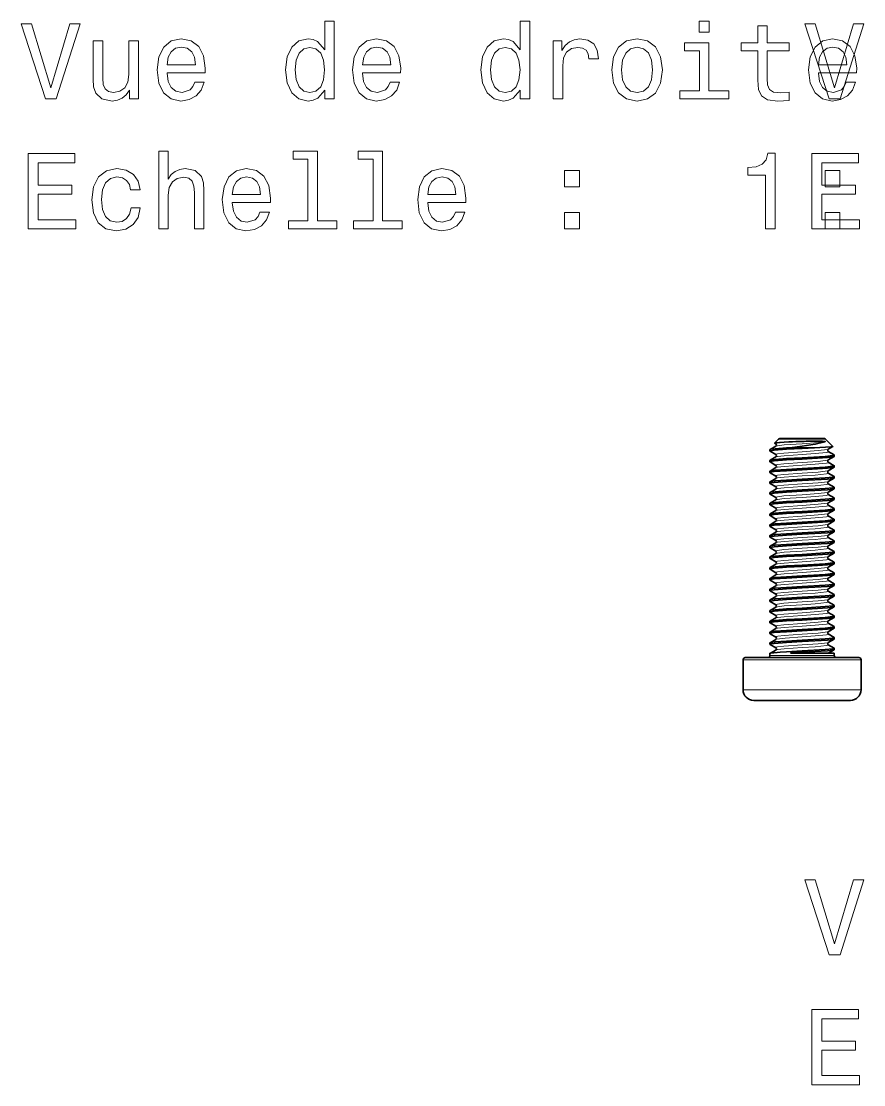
# Model space of a CAD drawing. Extents: x 552 to 708, y 360 to 465.
# Drawn here: x 558.11 to 597.37, y 359.97 to 409.51 of the extents above; entities that cross this region are included whole.
import ezdxf

# ---------------------------------------------------------------- set-up
doc = ezdxf.new("R2010")
doc.units = 0

msp = doc.modelspace()

# ---------------------------------------------------------------- linework, layer by layer
at = {"color": 7, "lineweight": 35, "ltscale": 0.006466}
msp.add_line((593.401, 390.047), (593.218, 389.864), dxfattribs=at)
at = {"color": 7, "lineweight": 13, "ltscale": 0.014305}
msp.add_line((593.401, 390.047), (593.973, 390.047), dxfattribs=at)
at = {"color": 7, "lineweight": 35, "ltscale": 0.013568}
msp.add_line((593.457, 390.07), (594, 390.07), dxfattribs=at)
at = {"color": 7, "lineweight": 13, "ltscale": 0.040654}
msp.add_line((593.973, 390.047), (595.599, 390.047), dxfattribs=at)
at = {"color": 7, "lineweight": 35, "ltscale": 0.038562}
msp.add_line((594, 390.07), (595.543, 390.07), dxfattribs=at)
at = {"color": 7, "lineweight": 35, "ltscale": 0.012069}
msp.add_line((595.599, 390.047), (595.941, 389.705), dxfattribs=at)
at = {"color": 7, "lineweight": 35, "ltscale": 0.001563}
for p, q in [((593, 389.552), (593, 389.49)), ((593, 389.052), (593, 388.99)), ((596, 389.302), (596, 389.24)), ((593, 388.552), (593, 388.49)), ((596, 388.802), (596, 388.74)), ((593, 388.052), (593, 387.99)), ((596, 388.302), (596, 388.24)), ((593, 387.552), (593, 387.49)), ((596, 387.802), (596, 387.74)), ((593, 387.052), (593, 386.99)), ((596, 387.302), (596, 387.24)), ((593, 386.552), (593, 386.49)), ((596, 386.802), (596, 386.74)), ((593, 386.052), (593, 385.99)), ((596, 386.302), (596, 386.24)), ((593, 385.552), (593, 385.49)), ((596, 385.802), (596, 385.74)), ((593, 385.052), (593, 384.99)), ((596, 385.302), (596, 385.24)), ((593, 384.552), (593, 384.49)), ((596, 384.802), (596, 384.74)), ((593, 384.052), (593, 383.99)), ((596, 384.302), (596, 384.24)), ((593, 383.552), (593, 383.49)), ((596, 383.802), (596, 383.74)), ((593, 383.052), (593, 382.99)), ((596, 383.302), (596, 383.24)), ((593, 382.552), (593, 382.49)), ((596, 382.802), (596, 382.74)), ((593, 382.052), (593, 381.99)), ((596, 382.302), (596, 382.24)), ((593, 381.552), (593, 381.49)), ((596, 381.802), (596, 381.74)), ((593, 381.052), (593, 380.99)), ((596, 381.302), (596, 381.24)), ((593, 380.552), (593, 380.49)), ((596, 380.802), (596, 380.74)), ((596, 380.302), (596, 380.24))]:
    msp.add_line(p, q, dxfattribs=at)
at = {"color": 7, "lineweight": 35, "ltscale": 0.007861}
for p, q in [((593.006, 389.559), (593.278, 389.717)), ((593.006, 389.482), (593.278, 389.324)), ((595.994, 389.309), (595.722, 389.467)), ((593.006, 389.059), (593.278, 389.217)), ((593.006, 388.982), (593.278, 388.824)), ((595.994, 389.232), (595.722, 389.074)), ((595.994, 388.809), (595.722, 388.967)), ((593.006, 388.559), (593.278, 388.717)), ((593.006, 388.482), (593.278, 388.324)), ((595.994, 388.732), (595.722, 388.574)), ((595.994, 388.309), (595.722, 388.467)), ((593.006, 388.059), (593.278, 388.217)), ((593.006, 387.982), (593.278, 387.824)), ((595.994, 388.232), (595.722, 388.074)), ((595.994, 387.809), (595.722, 387.967)), ((593.006, 387.559), (593.278, 387.717)), ((593.006, 387.482), (593.278, 387.324)), ((595.994, 387.732), (595.722, 387.574)), ((595.994, 387.309), (595.722, 387.467)), ((593.006, 387.059), (593.278, 387.217)), ((593.006, 386.982), (593.278, 386.824)), ((595.994, 387.232), (595.722, 387.074)), ((593.006, 386.559), (593.278, 386.717)), ((593.006, 386.482), (593.278, 386.324)), ((595.994, 386.809), (595.722, 386.967)), ((595.994, 386.732), (595.722, 386.574)), ((593.006, 386.059), (593.278, 386.217)), ((593.006, 385.982), (593.278, 385.824)), ((595.994, 386.309), (595.722, 386.467)), ((595.994, 386.232), (595.722, 386.074)), ((593.006, 385.559), (593.278, 385.717)), ((595.994, 385.809), (595.722, 385.967)), ((595.994, 385.732), (595.722, 385.574)), ((593.006, 385.482), (593.278, 385.324)), ((593.006, 385.059), (593.278, 385.217)), ((595.994, 385.309), (595.722, 385.467)), ((595.994, 385.232), (595.722, 385.074)), ((593.006, 384.982), (593.278, 384.824)), ((593.006, 384.559), (593.278, 384.717)), ((595.994, 384.809), (595.722, 384.967)), ((595.994, 384.732), (595.722, 384.574)), ((593.006, 384.482), (593.278, 384.324)), ((593.006, 384.059), (593.278, 384.217)), ((595.994, 384.309), (595.722, 384.467)), ((595.994, 384.232), (595.722, 384.074)), ((593.006, 383.982), (593.278, 383.824)), ((593.006, 383.559), (593.278, 383.717)), ((595.994, 383.809), (595.722, 383.967)), ((595.994, 383.732), (595.722, 383.574)), ((593.006, 383.482), (593.278, 383.324)), ((593.006, 383.059), (593.278, 383.217)), ((595.994, 383.309), (595.722, 383.467)), ((595.994, 383.232), (595.722, 383.074)), ((593.006, 382.982), (593.278, 382.824)), ((593.006, 382.559), (593.278, 382.717)), ((595.994, 382.809), (595.722, 382.967)), ((595.994, 382.732), (595.722, 382.574)), ((593.006, 382.482), (593.278, 382.324)), ((593.006, 382.059), (593.278, 382.217)), ((595.994, 382.309), (595.722, 382.467)), ((595.994, 382.232), (595.722, 382.074)), ((593.006, 381.982), (593.278, 381.824)), ((593.006, 381.559), (593.278, 381.717)), ((595.994, 381.809), (595.722, 381.967)), ((595.994, 381.732), (595.722, 381.574)), ((593.006, 381.482), (593.278, 381.324)), ((593.006, 381.059), (593.278, 381.217)), ((595.994, 381.309), (595.722, 381.467)), ((595.994, 381.232), (595.722, 381.074)), ((593.006, 380.982), (593.278, 380.824)), ((593.006, 380.559), (593.278, 380.717)), ((595.994, 380.809), (595.722, 380.967)), ((595.994, 380.732), (595.722, 380.574)), ((593.006, 380.482), (593.278, 380.324)), ((595.994, 380.309), (595.722, 380.467))]:
    msp.add_line(p, q, dxfattribs=at)
at = {"color": 7, "lineweight": 35, "ltscale": 0.001687}
msp.add_line((593.22, 389.858), (593.278, 389.824), dxfattribs=at)
at = {"color": 7, "lineweight": 35, "ltscale": 0.003633}
msp.add_line((593.781, 389.637), (593.926, 389.646), dxfattribs=at)
at = {"color": 7, "lineweight": 35, "ltscale": 0.018005}
for p, q in [((594.5, 389.615), (593.781, 389.575)), ((594.5, 389.177), (593.781, 389.137)), ((594.5, 389.115), (593.781, 389.075)), ((594.5, 388.677), (593.781, 388.637)), ((594.5, 388.615), (593.781, 388.575)), ((594.5, 388.177), (593.781, 388.137)), ((594.5, 388.115), (593.781, 388.075)), ((594.5, 387.677), (593.781, 387.637)), ((594.5, 387.615), (593.781, 387.575)), ((594.5, 387.177), (593.781, 387.137)), ((594.5, 387.115), (593.781, 387.075)), ((594.5, 386.677), (593.781, 386.637)), ((594.5, 386.615), (593.781, 386.575)), ((594.5, 386.177), (593.781, 386.137)), ((594.5, 386.115), (593.781, 386.075)), ((594.5, 385.677), (593.781, 385.637)), ((594.5, 385.615), (593.781, 385.575)), ((594.5, 385.177), (593.781, 385.137)), ((594.5, 385.115), (593.781, 385.075)), ((594.5, 384.677), (593.781, 384.637)), ((594.5, 384.615), (593.781, 384.575)), ((594.5, 384.177), (593.781, 384.137)), ((594.5, 384.115), (593.781, 384.075)), ((594.5, 383.677), (593.781, 383.637)), ((594.5, 383.615), (593.781, 383.575)), ((594.5, 383.177), (593.781, 383.137)), ((594.5, 383.115), (593.781, 383.075)), ((594.5, 382.677), (593.781, 382.637)), ((594.5, 382.615), (593.781, 382.575)), ((594.5, 382.177), (593.781, 382.137)), ((594.5, 382.115), (593.781, 382.075)), ((594.5, 381.677), (593.781, 381.637)), ((594.5, 381.615), (593.781, 381.575)), ((594.5, 381.177), (593.781, 381.137)), ((594.5, 381.115), (593.781, 381.075)), ((594.5, 380.677), (593.781, 380.637)), ((594.5, 380.615), (593.781, 380.575)), ((594.5, 380.177), (593.781, 380.137))]:
    msp.add_line(p, q, dxfattribs=at)
at = {"color": 7, "lineweight": 35, "ltscale": 0.000714864}
msp.add_line((593.883, 389.916), (593.911, 389.918), dxfattribs=at)
at = {"color": 7, "lineweight": 35, "ltscale": 0.014469}
msp.add_line((593.926, 389.646), (594.5, 389.72), dxfattribs=at)
at = {"color": 7, "lineweight": 35, "ltscale": 0.028702}
msp.add_line((593.926, 389.646), (595.074, 389.646), dxfattribs=at)
at = {"color": 7, "lineweight": 35, "ltscale": 0.014372}
msp.add_line((594.5, 389.615), (595.074, 389.646), dxfattribs=at)
at = {"color": 7, "lineweight": 35, "ltscale": 0.006276}
msp.add_line((595.939, 389.7), (595.722, 389.574), dxfattribs=at)
at = {"color": 7, "lineweight": 35, "ltscale": 0.000798035}
msp.add_line((593, 380.07), (593.032, 380.07), dxfattribs=at)
at = {"color": 7, "lineweight": 35, "ltscale": 0.002499}
for p, q in [((593, 380.07), (593, 379.97)), ((596, 380.07), (596, 379.97))]:
    msp.add_line(p, q, dxfattribs=at)
at = {"color": 7, "lineweight": 35, "ltscale": 0.000129547}
msp.add_line((593.022, 380.07), (593.027, 380.071), dxfattribs=at)
at = {"color": 7, "lineweight": 35, "ltscale": 0.00726}
msp.add_line((593.027, 380.071), (593.278, 380.217), dxfattribs=at)
at = {"color": 7, "lineweight": 13, "ltscale": 0.000427246}
msp.add_line((593.027, 380.071), (593.044, 380.071), dxfattribs=at)
at = {"color": 7, "lineweight": 35, "ltscale": 0.000308533}
msp.add_line((593.032, 380.07), (593.044, 380.071), dxfattribs=at)
at = {"color": 7, "lineweight": 35, "ltscale": 0.011977}
msp.add_line((594.5, 380.115), (594.022, 380.089), dxfattribs=at)
at = {"color": 7, "lineweight": 13, "ltscale": 0.01196}
msp.add_line((594.5, 380.089), (594.022, 380.089), dxfattribs=at)
at = {"color": 7, "lineweight": 35, "ltscale": 0.048154}
msp.add_line((594.074, 380.07), (596, 380.07), dxfattribs=at)
at = {"color": 7, "lineweight": 13, "ltscale": 0.000466316}
msp.add_line((594.5, 380.07), (594.5, 380.089), dxfattribs=at)
at = {"color": 7, "lineweight": 13, "ltscale": 0.031158}
msp.add_line((595.746, 380.089), (594.5, 380.089), dxfattribs=at)
at = {"color": 7, "lineweight": 35, "ltscale": 0.00715}
msp.add_line((595.994, 380.232), (595.746, 380.089), dxfattribs=at)
at = {"color": 7, "lineweight": 13, "ltscale": 0.035789}
for p, q in [((591.75, 379.77), (593.182, 379.77)), ((591.75, 378.37), (593.182, 378.37))]:
    msp.add_line(p, q, dxfattribs=at)
at = {"color": 7, "lineweight": 35, "ltscale": 0.035}
for p, q in [((591.75, 379.77), (591.75, 378.37)), ((597.25, 379.77), (597.25, 378.37))]:
    msp.add_line(p, q, dxfattribs=at)
at = {"color": 7, "lineweight": 35, "ltscale": 0.034488}
msp.add_line((591.85, 379.87), (593.229, 379.87), dxfattribs=at)
at = {"color": 7, "lineweight": 13, "ltscale": 0.019522}
msp.add_line((593, 379.97), (593.781, 379.97), dxfattribs=at)
at = {"color": 7, "lineweight": 13, "ltscale": 0.101711}
for p, q in [((593.182, 379.77), (597.25, 379.77)), ((593.182, 378.37), (597.25, 378.37))]:
    msp.add_line(p, q, dxfattribs=at)
at = {"color": 7, "lineweight": 35, "ltscale": 0.098013}
msp.add_line((593.229, 379.87), (597.15, 379.87), dxfattribs=at)
at = {"color": 7, "lineweight": 13, "ltscale": 0.055478}
msp.add_line((593.781, 379.97), (596, 379.97), dxfattribs=at)
at = {"color": 7, "lineweight": 35, "ltscale": 0.029282}
msp.add_line((592.25, 377.87), (593.421, 377.87), dxfattribs=at)
at = {"color": 7, "lineweight": 35, "ltscale": 0.083218}
msp.add_line((593.421, 377.87), (596.75, 377.87), dxfattribs=at)
at = {"color": 7, "lineweight": 13}
for points in [[(560.365, 409.398), (559.488, 406.418), (558.585, 409.398), (558.106, 409.398), (559.236, 405.893), (559.74, 405.893), (560.845, 409.398)], [(572.252, 406.312), (572.252, 405.893), (572.696, 405.893), (572.696, 409.514), (572.257, 409.514), (572.257, 408.188), (571.92, 408.571), (571.713, 408.662), (571.476, 408.697), (571.047, 408.597), (570.714, 408.314), (570.497, 407.86), (570.422, 407.25), (570.497, 406.64), (570.714, 406.181), (571.047, 405.893), (571.476, 405.798), (571.713, 405.833), (571.925, 405.924)], [(581.36, 406.312), (581.36, 405.893), (581.804, 405.893), (581.804, 409.514), (581.365, 409.514), (581.365, 408.188), (581.028, 408.571), (580.821, 408.662), (580.584, 408.697), (580.155, 408.597), (579.822, 408.314), (579.605, 407.86), (579.53, 407.25), (579.605, 406.64), (579.822, 406.181), (580.155, 405.893), (580.584, 405.798), (580.821, 405.833), (581.033, 405.924)], [(590.176, 409.514), (589.707, 409.514), (589.707, 409.01), (590.176, 409.01)], [(592.435, 408.133), (592.435, 406.776), (592.466, 406.337), (592.607, 406.035), (592.889, 405.858), (593.368, 405.798), (593.893, 405.823), (593.893, 406.206), (593.51, 406.176), (593.162, 406.216), (592.975, 406.342), (592.894, 406.554), (592.879, 406.852), (592.879, 408.133), (593.893, 408.133), (593.893, 408.511), (592.879, 408.511), (592.879, 409.303), (592.435, 409.303), (592.435, 408.511), (591.669, 408.511), (591.669, 408.133)], [(596.896, 409.398), (596.018, 406.418), (595.115, 409.398), (594.636, 409.398), (595.766, 405.893), (596.27, 405.893), (597.375, 409.398)], [(563.568, 408.602), (563.124, 408.602), (563.124, 407.038), (563.074, 406.675), (562.927, 406.413), (562.701, 406.251), (562.403, 406.201), (562.166, 406.241), (562.015, 406.362), (561.929, 406.569), (561.909, 406.862), (561.909, 408.602), (561.465, 408.602), (561.465, 406.821), (561.48, 406.463), (561.576, 406.166), (561.868, 405.893), (562.337, 405.798), (562.59, 405.833), (562.806, 405.924), (562.993, 406.08), (563.144, 406.307), (563.144, 405.893), (563.568, 405.893)], [(564.904, 407.119), (566.68, 407.119), (566.685, 407.326), (566.604, 407.906), (566.382, 408.339), (566.029, 408.602), (565.56, 408.697), (565.101, 408.597), (564.748, 408.314), (564.521, 407.855), (564.44, 407.25), (564.516, 406.63), (564.743, 406.176), (565.091, 405.893), (565.545, 405.798), (565.938, 405.863), (566.261, 406.035), (566.498, 406.307), (566.634, 406.67), (566.195, 406.67), (566.105, 406.468), (565.974, 406.317), (565.6, 406.196), (565.313, 406.251), (565.096, 406.428), (564.955, 406.715), (564.904, 407.104)], [(564.904, 407.492), (564.96, 407.84), (565.096, 408.097), (565.303, 408.254), (565.575, 408.309), (565.842, 408.254), (566.049, 408.097), (566.175, 407.84), (566.221, 407.492)], [(571.551, 408.299), (571.844, 408.228), (572.066, 408.032), (572.197, 407.704), (572.247, 407.25), (572.197, 406.791), (572.066, 406.463), (571.844, 406.262), (571.551, 406.196), (571.274, 406.262), (571.062, 406.463), (570.921, 406.796), (570.876, 407.25), (570.921, 407.699), (571.062, 408.027), (571.274, 408.228)], [(574.012, 407.119), (575.788, 407.119), (575.793, 407.326), (575.712, 407.906), (575.49, 408.339), (575.137, 408.602), (574.668, 408.697), (574.209, 408.597), (573.856, 408.314), (573.629, 407.855), (573.549, 407.25), (573.624, 406.63), (573.851, 406.176), (574.199, 405.893), (574.653, 405.798), (575.046, 405.863), (575.369, 406.035), (575.606, 406.307), (575.742, 406.67), (575.304, 406.67), (575.213, 406.468), (575.082, 406.317), (574.708, 406.196), (574.421, 406.251), (574.204, 406.428), (574.063, 406.715), (574.012, 407.104)], [(574.012, 407.492), (574.068, 407.84), (574.204, 408.097), (574.411, 408.254), (574.683, 408.309), (574.951, 408.254), (575.157, 408.097), (575.283, 407.84), (575.329, 407.492)], [(580.659, 408.299), (580.952, 408.228), (581.174, 408.032), (581.305, 407.704), (581.355, 407.25), (581.305, 406.791), (581.174, 406.463), (580.952, 406.262), (580.659, 406.196), (580.382, 406.262), (580.17, 406.463), (580.029, 406.796), (579.984, 407.25), (580.029, 407.699), (580.17, 408.027), (580.382, 408.228)], [(582.899, 405.893), (583.342, 405.893), (583.342, 407.442), (583.388, 407.815), (583.524, 408.082), (583.746, 408.244), (584.043, 408.299), (584.265, 408.264), (584.432, 408.163), (584.533, 407.991), (584.568, 407.759), (585.017, 407.759), (584.956, 408.168), (584.79, 408.46), (584.512, 408.637), (584.134, 408.697), (583.877, 408.657), (583.655, 408.556), (583.458, 408.385), (583.302, 408.153), (583.302, 408.602), (582.899, 408.602)], [(585.637, 407.245), (585.718, 406.63), (585.95, 406.176), (586.318, 405.893), (586.812, 405.798), (587.301, 405.893), (587.67, 406.171), (587.902, 406.625), (587.987, 407.245), (587.902, 407.86), (587.67, 408.319), (587.301, 408.597), (586.812, 408.697), (586.318, 408.597), (585.95, 408.314), (585.718, 407.86)], [(586.091, 407.25), (586.136, 407.704), (586.278, 408.032), (586.505, 408.233), (586.812, 408.304), (587.115, 408.233), (587.342, 408.037), (587.483, 407.704), (587.533, 407.25), (587.483, 406.791), (587.342, 406.458), (587.115, 406.256), (586.812, 406.191), (586.505, 406.256), (586.278, 406.458), (586.136, 406.791)], [(590.161, 406.267), (590.161, 408.511), (589.021, 408.511), (589.021, 408.133), (589.717, 408.133), (589.717, 406.267), (588.809, 406.267), (588.809, 405.893), (591.079, 405.893), (591.079, 406.267)], [(595.265, 407.119), (597.04, 407.119), (597.045, 407.326), (596.964, 407.906), (596.742, 408.339), (596.389, 408.602), (595.92, 408.697), (595.461, 408.597), (595.108, 408.314), (594.881, 407.855), (594.801, 407.25), (594.876, 406.63), (595.103, 406.176), (595.451, 405.893), (595.905, 405.798), (596.299, 405.863), (596.621, 406.035), (596.858, 406.307), (596.994, 406.67), (596.556, 406.67), (596.465, 406.468), (596.334, 406.317), (595.961, 406.196), (595.673, 406.251), (595.456, 406.428), (595.315, 406.715), (595.265, 407.104)], [(595.265, 407.492), (595.32, 407.84), (595.456, 408.097), (595.663, 408.254), (595.935, 408.309), (596.203, 408.254), (596.409, 408.097), (596.536, 407.84), (596.581, 407.492)], [(558.429, 399.847), (560.648, 399.847), (560.648, 400.27), (558.893, 400.27), (558.893, 401.455), (560.456, 401.455), (560.456, 401.874), (558.893, 401.874), (558.893, 402.923), (560.608, 402.923), (560.608, 403.347), (558.429, 403.347)], [(564.516, 399.847), (564.96, 399.847), (564.96, 401.41), (565.005, 401.768), (565.152, 402.03), (565.378, 402.192), (565.681, 402.252), (565.923, 402.202), (566.074, 402.066), (566.15, 401.839), (566.175, 401.536), (566.175, 399.847), (566.619, 399.847), (566.619, 401.627), (566.599, 401.985), (566.508, 402.282), (566.211, 402.555), (565.747, 402.651), (565.494, 402.615), (565.278, 402.519), (565.096, 402.368), (564.96, 402.161), (564.96, 403.468), (564.516, 403.468)], [(571.471, 403.094), (571.471, 400.22), (570.558, 400.22), (570.558, 399.847), (572.822, 399.847), (572.822, 400.22), (571.914, 400.22), (571.914, 403.468), (570.775, 403.468), (570.775, 403.094)], [(574.507, 403.094), (574.507, 400.22), (573.594, 400.22), (573.594, 399.847), (575.858, 399.847), (575.858, 400.22), (574.951, 400.22), (574.951, 403.468), (573.811, 403.468), (573.811, 403.094)], [(592.793, 399.847), (593.252, 399.847), (593.252, 403.372), (592.909, 403.372), (592.819, 403.064), (592.637, 402.857), (592.36, 402.736), (591.976, 402.696), (591.976, 402.338), (592.793, 402.338)], [(594.959, 399.847), (597.178, 399.847), (597.178, 400.27), (595.423, 400.27), (595.423, 401.455), (596.986, 401.455), (596.986, 401.874), (595.423, 401.874), (595.423, 402.923), (597.138, 402.923), (597.138, 403.347), (594.959, 403.347)], [(563.205, 401.657), (563.644, 401.657), (563.553, 402.061), (563.336, 402.378), (562.998, 402.575), (562.559, 402.651), (562.075, 402.55), (561.707, 402.267), (561.475, 401.808), (561.394, 401.193), (561.47, 400.583), (561.697, 400.129), (562.055, 399.847), (562.544, 399.751), (562.978, 399.826), (563.316, 400.038), (563.548, 400.371), (563.649, 400.815), (563.225, 400.815), (563.149, 400.532), (563.008, 400.321), (562.806, 400.189), (562.559, 400.149), (562.252, 400.215), (562.03, 400.416), (561.894, 400.744), (561.848, 401.208), (561.894, 401.662), (562.035, 401.99), (562.262, 402.192), (562.559, 402.262), (562.822, 402.217), (563.018, 402.101), (563.149, 401.909)], [(567.94, 401.072), (569.716, 401.072), (569.721, 401.279), (569.64, 401.859), (569.418, 402.292), (569.065, 402.555), (568.596, 402.651), (568.137, 402.55), (567.784, 402.267), (567.557, 401.808), (567.476, 401.203), (567.552, 400.583), (567.779, 400.129), (568.127, 399.847), (568.581, 399.751), (568.974, 399.816), (569.297, 399.988), (569.534, 400.26), (569.67, 400.623), (569.232, 400.623), (569.141, 400.421), (569.01, 400.27), (568.636, 400.149), (568.349, 400.205), (568.132, 400.381), (567.991, 400.669), (567.94, 401.057)], [(577.049, 401.072), (578.824, 401.072), (578.829, 401.279), (578.748, 401.859), (578.526, 402.292), (578.173, 402.555), (577.704, 402.651), (577.245, 402.55), (576.892, 402.267), (576.665, 401.808), (576.585, 401.203), (576.66, 400.583), (576.887, 400.129), (577.235, 399.847), (577.689, 399.751), (578.082, 399.816), (578.405, 399.988), (578.642, 400.26), (578.778, 400.623), (578.34, 400.623), (578.249, 400.421), (578.118, 400.27), (577.744, 400.149), (577.457, 400.205), (577.24, 400.381), (577.099, 400.669), (577.049, 401.057)], [(583.428, 401.803), (584.124, 401.803), (584.124, 402.555), (583.428, 402.555)], [(595.572, 401.803), (596.268, 401.803), (596.268, 402.555), (595.572, 402.555)], [(567.94, 401.445), (567.996, 401.793), (568.132, 402.05), (568.339, 402.207), (568.611, 402.262), (568.878, 402.207), (569.085, 402.05), (569.211, 401.793), (569.257, 401.445)], [(577.049, 401.445), (577.104, 401.793), (577.24, 402.05), (577.447, 402.207), (577.719, 402.262), (577.987, 402.207), (578.193, 402.05), (578.319, 401.793), (578.365, 401.445)], [(583.428, 399.847), (584.124, 399.847), (584.124, 400.598), (583.428, 400.598)], [(595.572, 399.847), (596.268, 399.847), (596.268, 400.598), (595.572, 400.598)], [(596.896, 369.518), (596.018, 366.538), (595.115, 369.518), (594.636, 369.518), (595.766, 366.013), (596.27, 366.013), (597.375, 369.518)], [(594.959, 359.967), (597.178, 359.967), (597.178, 360.39), (595.423, 360.39), (595.423, 361.575), (596.986, 361.575), (596.986, 361.994), (595.423, 361.994), (595.423, 363.043), (597.138, 363.043), (597.138, 363.467), (594.959, 363.467)]]:
    msp.add_lwpolyline(points, close=True, dxfattribs=at)
at = {"color": 7, "lineweight": 35}
for points in [[(595.563, 389.916), (595.571, 389.92), (595.577, 389.93), (595.449, 389.95), (595.28, 389.952)], [(593, 389.49), (593, 389.491), (593.002, 389.494), (593.007, 389.497), (593.022, 389.503), (593.195, 389.53), (593.781, 389.575)], [(593.006, 389.559), (593.049, 389.572), (593.247, 389.598), (593.781, 389.637)], [(593.218, 389.864), (593.219, 389.865), (593.224, 389.867), (593.25, 389.873), (593.443, 389.892), (593.883, 389.916)], [(594.5, 389.72), (595.117, 389.81), (595.563, 389.916)], [(595.074, 389.646), (595.846, 389.685), (595.923, 389.695), (595.939, 389.7)], [(593, 388.99), (593, 388.991), (593.002, 388.994), (593.007, 388.997), (593.022, 389.003), (593.195, 389.03), (593.781, 389.075)], [(593.006, 389.059), (593.049, 389.072), (593.247, 389.098), (593.781, 389.137)], [(594.5, 389.177), (595.582, 389.241), (595.936, 389.279), (595.98, 389.289), (595.993, 389.294), (595.998, 389.298), (595.999, 389.299), (596, 389.302)], [(594.5, 389.115), (595.682, 389.187), (595.938, 389.217), (595.981, 389.227), (595.994, 389.232)], [(593, 388.49), (593, 388.491), (593.002, 388.494), (593.007, 388.497), (593.022, 388.503), (593.195, 388.53), (593.781, 388.575)], [(593.006, 388.559), (593.049, 388.572), (593.247, 388.598), (593.781, 388.637)], [(594.5, 388.677), (595.582, 388.741), (595.936, 388.779), (595.98, 388.789), (595.993, 388.794), (595.998, 388.798), (595.999, 388.799), (596, 388.802)], [(594.5, 388.615), (595.682, 388.687), (595.938, 388.717), (595.981, 388.727), (595.994, 388.732)], [(593, 387.99), (593, 387.991), (593.002, 387.994), (593.007, 387.997), (593.022, 388.003), (593.195, 388.03), (593.781, 388.075)], [(593.006, 388.059), (593.049, 388.072), (593.247, 388.098), (593.781, 388.137)], [(594.5, 388.177), (595.582, 388.241), (595.936, 388.279), (595.98, 388.289), (595.993, 388.294), (595.998, 388.298), (595.999, 388.299), (596, 388.302)], [(594.5, 388.115), (595.682, 388.187), (595.938, 388.217), (595.981, 388.227), (595.994, 388.232)], [(593, 387.49), (593, 387.491), (593.002, 387.494), (593.007, 387.497), (593.022, 387.503), (593.195, 387.53), (593.781, 387.575)], [(593.006, 387.559), (593.049, 387.572), (593.247, 387.598), (593.781, 387.637)], [(594.5, 387.677), (595.582, 387.741), (595.936, 387.779), (595.98, 387.789), (595.993, 387.794), (595.998, 387.798), (595.999, 387.799), (596, 387.802)], [(594.5, 387.615), (595.682, 387.687), (595.938, 387.717), (595.981, 387.727), (595.994, 387.732)], [(593, 386.99), (593, 386.991), (593.002, 386.994), (593.007, 386.997), (593.022, 387.003), (593.195, 387.03), (593.781, 387.075)], [(593.006, 387.059), (593.049, 387.072), (593.247, 387.098), (593.781, 387.137)], [(594.5, 387.177), (595.582, 387.241), (595.936, 387.279), (595.98, 387.289), (595.993, 387.294), (595.998, 387.298), (595.999, 387.299), (596, 387.302)], [(594.5, 387.115), (595.682, 387.187), (595.938, 387.217), (595.981, 387.227), (595.994, 387.232)], [(593, 386.49), (593, 386.491), (593.002, 386.494), (593.007, 386.497), (593.022, 386.503), (593.195, 386.53), (593.781, 386.575)], [(593.006, 386.559), (593.049, 386.572), (593.247, 386.598), (593.781, 386.637)], [(594.5, 386.677), (595.582, 386.741), (595.936, 386.779), (595.98, 386.789), (595.993, 386.794), (595.998, 386.798), (595.999, 386.799), (596, 386.802)], [(594.5, 386.615), (595.682, 386.687), (595.938, 386.717), (595.981, 386.727), (595.994, 386.732)], [(593, 385.99), (593, 385.991), (593.002, 385.994), (593.007, 385.997), (593.022, 386.003), (593.195, 386.03), (593.781, 386.075)], [(593.006, 386.059), (593.049, 386.072), (593.247, 386.098), (593.781, 386.137)], [(594.5, 386.177), (595.582, 386.241), (595.936, 386.279), (595.98, 386.289), (595.993, 386.294), (595.998, 386.298), (595.999, 386.299), (596, 386.302)], [(594.5, 386.115), (595.682, 386.187), (595.938, 386.217), (595.981, 386.227), (595.994, 386.232)], [(593, 385.49), (593, 385.491), (593.002, 385.494), (593.007, 385.497), (593.022, 385.503), (593.195, 385.53), (593.781, 385.575)], [(593.006, 385.559), (593.049, 385.572), (593.247, 385.598), (593.781, 385.637)], [(594.5, 385.677), (595.582, 385.741), (595.936, 385.779), (595.98, 385.789), (595.993, 385.794), (595.998, 385.798), (595.999, 385.799), (596, 385.802)], [(594.5, 385.615), (595.682, 385.687), (595.938, 385.717), (595.981, 385.727), (595.994, 385.732)], [(593, 384.99), (593, 384.991), (593.002, 384.994), (593.007, 384.997), (593.022, 385.003), (593.195, 385.03), (593.781, 385.075)], [(593.006, 385.059), (593.049, 385.072), (593.247, 385.098), (593.781, 385.137)], [(594.5, 385.177), (595.582, 385.241), (595.936, 385.279), (595.98, 385.289), (595.993, 385.294), (595.998, 385.298), (595.999, 385.299), (596, 385.302)], [(594.5, 385.115), (595.682, 385.187), (595.938, 385.217), (595.981, 385.227), (595.994, 385.232)], [(593, 384.49), (593, 384.491), (593.002, 384.494), (593.007, 384.497), (593.022, 384.503), (593.195, 384.53), (593.781, 384.575)], [(593.006, 384.559), (593.049, 384.572), (593.247, 384.598), (593.781, 384.637)], [(594.5, 384.677), (595.582, 384.741), (595.936, 384.779), (595.98, 384.789), (595.993, 384.794), (595.998, 384.798), (595.999, 384.799), (596, 384.802)], [(594.5, 384.615), (595.682, 384.687), (595.938, 384.717), (595.981, 384.727), (595.994, 384.732)], [(593, 383.99), (593, 383.991), (593.002, 383.994), (593.007, 383.997), (593.022, 384.003), (593.195, 384.03), (593.781, 384.075)], [(593.006, 384.059), (593.049, 384.072), (593.247, 384.098), (593.781, 384.137)], [(594.5, 384.177), (595.582, 384.241), (595.936, 384.279), (595.98, 384.289), (595.993, 384.294), (595.998, 384.298), (595.999, 384.299), (596, 384.302)], [(594.5, 384.115), (595.682, 384.187), (595.938, 384.217), (595.981, 384.227), (595.994, 384.232)], [(593, 383.49), (593, 383.491), (593.002, 383.494), (593.007, 383.497), (593.022, 383.503), (593.195, 383.53), (593.781, 383.575)], [(593.006, 383.559), (593.049, 383.572), (593.247, 383.598), (593.781, 383.637)], [(594.5, 383.677), (595.582, 383.741), (595.936, 383.779), (595.98, 383.789), (595.993, 383.794), (595.998, 383.798), (595.999, 383.799), (596, 383.802)], [(594.5, 383.615), (595.682, 383.687), (595.938, 383.717), (595.981, 383.727), (595.994, 383.732)], [(593, 382.99), (593, 382.991), (593.002, 382.994), (593.007, 382.997), (593.022, 383.003), (593.195, 383.03), (593.781, 383.075)], [(593.006, 383.059), (593.049, 383.072), (593.247, 383.098), (593.781, 383.137)], [(594.5, 383.177), (595.582, 383.241), (595.936, 383.279), (595.98, 383.289), (595.993, 383.294), (595.998, 383.298), (595.999, 383.299), (596, 383.302)], [(594.5, 383.115), (595.682, 383.187), (595.938, 383.217), (595.981, 383.227), (595.994, 383.232)], [(593, 382.49), (593, 382.491), (593.002, 382.494), (593.007, 382.497), (593.022, 382.503), (593.195, 382.53), (593.781, 382.575)], [(593.006, 382.559), (593.049, 382.572), (593.247, 382.598), (593.781, 382.637)], [(594.5, 382.677), (595.582, 382.741), (595.936, 382.779), (595.98, 382.789), (595.993, 382.794), (595.998, 382.798), (595.999, 382.799), (596, 382.802)], [(594.5, 382.615), (595.682, 382.687), (595.938, 382.717), (595.981, 382.727), (595.994, 382.732)], [(593, 381.99), (593, 381.991), (593.002, 381.994), (593.007, 381.997), (593.022, 382.003), (593.195, 382.03), (593.781, 382.075)], [(593.006, 382.059), (593.049, 382.072), (593.247, 382.098), (593.781, 382.137)], [(594.5, 382.177), (595.582, 382.241), (595.936, 382.279), (595.98, 382.289), (595.993, 382.294), (595.998, 382.298), (595.999, 382.299), (596, 382.302)], [(594.5, 382.115), (595.682, 382.187), (595.938, 382.217), (595.981, 382.227), (595.994, 382.232)], [(593, 381.49), (593, 381.491), (593.002, 381.494), (593.007, 381.497), (593.022, 381.503), (593.195, 381.53), (593.781, 381.575)], [(593.006, 381.559), (593.049, 381.572), (593.247, 381.598), (593.781, 381.637)], [(594.5, 381.677), (595.582, 381.741), (595.936, 381.779), (595.98, 381.789), (595.993, 381.794), (595.998, 381.798), (595.999, 381.799), (596, 381.802)], [(594.5, 381.615), (595.682, 381.687), (595.938, 381.717), (595.981, 381.727), (595.994, 381.732)], [(593, 380.99), (593, 380.991), (593.002, 380.994), (593.007, 380.997), (593.022, 381.003), (593.195, 381.03), (593.781, 381.075)], [(593.006, 381.059), (593.049, 381.072), (593.247, 381.098), (593.781, 381.137)], [(594.5, 381.177), (595.582, 381.241), (595.936, 381.279), (595.98, 381.289), (595.993, 381.294), (595.998, 381.298), (595.999, 381.299), (596, 381.302)], [(594.5, 381.115), (595.682, 381.187), (595.938, 381.217), (595.981, 381.227), (595.994, 381.232)], [(593, 380.49), (593, 380.491), (593.002, 380.494), (593.007, 380.497), (593.022, 380.503), (593.195, 380.53), (593.781, 380.575)], [(593.006, 380.559), (593.049, 380.572), (593.247, 380.598), (593.781, 380.637)], [(594.5, 380.677), (595.582, 380.741), (595.936, 380.779), (595.98, 380.789), (595.993, 380.794), (595.998, 380.798), (595.999, 380.799), (596, 380.802)], [(594.5, 380.615), (595.682, 380.687), (595.938, 380.717), (595.981, 380.727), (595.994, 380.732)], [(593.044, 380.071), (593.484, 380.118), (593.781, 380.137)], [(594.074, 380.07), (593.971, 380.079), (593.971, 380.081), (594.022, 380.089)], [(594.5, 380.177), (595.582, 380.241), (595.936, 380.279), (595.98, 380.289), (595.993, 380.294), (595.998, 380.298), (595.999, 380.299), (596, 380.302)], [(594.5, 380.115), (595.682, 380.187), (595.938, 380.217), (595.981, 380.227), (595.994, 380.232)]]:
    msp.add_lwpolyline(points, dxfattribs=at)
at = {"color": 7, "lineweight": 13}
for points in [[(593.883, 389.916), (593.341, 389.86), (593.289, 389.847), (593.275, 389.84), (593.271, 389.836), (593.271, 389.834), (593.272, 389.83), (593.273, 389.828), (593.278, 389.824)], [(594.5, 389.458), (593.651, 389.398), (593.354, 389.363), (593.289, 389.347), (593.274, 389.339), (593.271, 389.335), (593.271, 389.331), (593.275, 389.326), (593.278, 389.324)], [(594.5, 389.833), (593.658, 389.773), (593.36, 389.739), (593.296, 389.724), (593.278, 389.717)], [(595.563, 389.916), (595.263, 389.887), (594.5, 389.833)], [(595.722, 389.574), (595.688, 389.562), (595.252, 389.511), (594.5, 389.458)], [(595.722, 389.467), (595.727, 389.463), (595.729, 389.461), (595.729, 389.458), (595.729, 389.457), (595.727, 389.454), (595.724, 389.451), (595.711, 389.444), (595.635, 389.427), (595.108, 389.374), (594.5, 389.333)], [(594.5, 388.958), (593.651, 388.898), (593.354, 388.863), (593.289, 388.847), (593.274, 388.839), (593.271, 388.835), (593.271, 388.831), (593.275, 388.826), (593.278, 388.824)], [(594.5, 389.333), (593.658, 389.273), (593.36, 389.239), (593.296, 389.224), (593.278, 389.217)], [(595.722, 389.074), (595.688, 389.062), (595.252, 389.011), (594.5, 388.958)], [(595.722, 388.967), (595.727, 388.963), (595.729, 388.961), (595.729, 388.958), (595.729, 388.957), (595.727, 388.954), (595.724, 388.951), (595.711, 388.944), (595.635, 388.927), (595.108, 388.874), (594.5, 388.833)], [(594.5, 388.458), (593.651, 388.398), (593.354, 388.363), (593.289, 388.347), (593.274, 388.339), (593.271, 388.335), (593.271, 388.331), (593.275, 388.326), (593.278, 388.324)], [(594.5, 388.833), (593.658, 388.773), (593.36, 388.739), (593.296, 388.724), (593.278, 388.717)], [(595.722, 388.574), (595.688, 388.562), (595.252, 388.511), (594.5, 388.458)], [(595.722, 388.467), (595.727, 388.463), (595.729, 388.461), (595.729, 388.458), (595.729, 388.457), (595.727, 388.454), (595.724, 388.451), (595.711, 388.444), (595.635, 388.427), (595.108, 388.374), (594.5, 388.333)], [(594.5, 388.333), (593.658, 388.273), (593.36, 388.239), (593.296, 388.224), (593.278, 388.217)], [(595.722, 388.074), (595.688, 388.062), (595.252, 388.011), (594.5, 387.958)], [(595.722, 387.967), (595.727, 387.963), (595.729, 387.961), (595.729, 387.958), (595.729, 387.957), (595.727, 387.954), (595.724, 387.951), (595.711, 387.944), (595.635, 387.927), (595.108, 387.874), (594.5, 387.833)], [(594.5, 387.958), (593.651, 387.898), (593.354, 387.863), (593.289, 387.847), (593.274, 387.839), (593.271, 387.835), (593.271, 387.831), (593.275, 387.826), (593.278, 387.824)], [(594.5, 387.833), (593.658, 387.773), (593.36, 387.739), (593.296, 387.724), (593.278, 387.717)], [(595.722, 387.574), (595.688, 387.562), (595.252, 387.511), (594.5, 387.458)], [(595.722, 387.467), (595.727, 387.463), (595.729, 387.461), (595.729, 387.458), (595.729, 387.457), (595.727, 387.454), (595.724, 387.451), (595.711, 387.444), (595.635, 387.427), (595.108, 387.374), (594.5, 387.333)], [(594.5, 387.458), (593.651, 387.398), (593.354, 387.363), (593.289, 387.347), (593.274, 387.339), (593.271, 387.335), (593.271, 387.331), (593.275, 387.326), (593.278, 387.324)], [(594.5, 387.333), (593.658, 387.273), (593.36, 387.239), (593.296, 387.224), (593.278, 387.217)], [(595.722, 387.074), (595.688, 387.062), (595.252, 387.011), (594.5, 386.958)], [(594.5, 386.958), (593.651, 386.898), (593.354, 386.863), (593.289, 386.847), (593.274, 386.839), (593.271, 386.835), (593.271, 386.831), (593.275, 386.826), (593.278, 386.824)], [(594.5, 386.833), (593.658, 386.773), (593.36, 386.739), (593.296, 386.724), (593.278, 386.717)], [(595.722, 386.967), (595.727, 386.963), (595.729, 386.961), (595.729, 386.958), (595.729, 386.957), (595.727, 386.954), (595.724, 386.951), (595.711, 386.944), (595.635, 386.927), (595.108, 386.874), (594.5, 386.833)], [(595.722, 386.574), (595.688, 386.562), (595.252, 386.511), (594.5, 386.458)], [(594.5, 386.458), (593.651, 386.398), (593.354, 386.363), (593.289, 386.347), (593.274, 386.339), (593.271, 386.335), (593.271, 386.331), (593.275, 386.326), (593.278, 386.324)], [(594.5, 386.333), (593.658, 386.273), (593.36, 386.239), (593.296, 386.224), (593.278, 386.217)], [(595.722, 386.467), (595.727, 386.463), (595.729, 386.461), (595.729, 386.458), (595.729, 386.457), (595.727, 386.454), (595.724, 386.451), (595.711, 386.444), (595.635, 386.427), (595.108, 386.374), (594.5, 386.333)], [(595.722, 386.074), (595.688, 386.062), (595.252, 386.011), (594.5, 385.958)], [(594.5, 385.958), (593.651, 385.898), (593.354, 385.863), (593.289, 385.847), (593.274, 385.839), (593.271, 385.835), (593.271, 385.831), (593.275, 385.826), (593.278, 385.824)], [(594.5, 385.833), (593.658, 385.773), (593.36, 385.739), (593.296, 385.724), (593.278, 385.717)], [(595.722, 385.967), (595.727, 385.963), (595.729, 385.961), (595.729, 385.958), (595.729, 385.957), (595.727, 385.954), (595.724, 385.951), (595.711, 385.944), (595.635, 385.927), (595.108, 385.874), (594.5, 385.833)], [(595.722, 385.574), (595.688, 385.562), (595.252, 385.511), (594.5, 385.458)], [(594.5, 385.458), (593.651, 385.398), (593.354, 385.363), (593.289, 385.347), (593.274, 385.339), (593.271, 385.335), (593.271, 385.331), (593.275, 385.326), (593.278, 385.324)], [(594.5, 385.333), (593.658, 385.273), (593.36, 385.239), (593.296, 385.224), (593.278, 385.217)], [(595.722, 385.467), (595.727, 385.463), (595.729, 385.461), (595.729, 385.458), (595.729, 385.457), (595.727, 385.454), (595.724, 385.451), (595.711, 385.444), (595.635, 385.427), (595.108, 385.374), (594.5, 385.333)], [(595.722, 385.074), (595.688, 385.062), (595.252, 385.011), (594.5, 384.958)], [(594.5, 384.958), (593.651, 384.898), (593.354, 384.863), (593.289, 384.847), (593.274, 384.839), (593.271, 384.835), (593.271, 384.831), (593.275, 384.826), (593.278, 384.824)], [(594.5, 384.833), (593.658, 384.773), (593.36, 384.739), (593.296, 384.724), (593.278, 384.717)], [(595.722, 384.967), (595.727, 384.963), (595.729, 384.961), (595.729, 384.958), (595.729, 384.957), (595.727, 384.954), (595.724, 384.951), (595.711, 384.944), (595.635, 384.927), (595.108, 384.874), (594.5, 384.833)], [(595.722, 384.574), (595.688, 384.562), (595.252, 384.511), (594.5, 384.458)], [(594.5, 384.458), (593.651, 384.398), (593.354, 384.363), (593.289, 384.347), (593.274, 384.339), (593.271, 384.335), (593.271, 384.331), (593.275, 384.326), (593.278, 384.324)], [(594.5, 384.333), (593.658, 384.273), (593.36, 384.239), (593.296, 384.224), (593.278, 384.217)], [(595.722, 384.467), (595.727, 384.463), (595.729, 384.461), (595.729, 384.458), (595.729, 384.457), (595.727, 384.454), (595.724, 384.451), (595.711, 384.444), (595.635, 384.427), (595.108, 384.374), (594.5, 384.333)], [(595.722, 384.074), (595.688, 384.062), (595.252, 384.011), (594.5, 383.958)], [(594.5, 383.958), (593.651, 383.898), (593.354, 383.863), (593.289, 383.847), (593.274, 383.839), (593.271, 383.835), (593.271, 383.831), (593.275, 383.826), (593.278, 383.824)], [(594.5, 383.833), (593.658, 383.773), (593.36, 383.739), (593.296, 383.724), (593.278, 383.717)], [(595.722, 383.967), (595.727, 383.963), (595.729, 383.961), (595.729, 383.958), (595.729, 383.957), (595.727, 383.954), (595.724, 383.951), (595.711, 383.944), (595.635, 383.927), (595.108, 383.874), (594.5, 383.833)], [(595.722, 383.574), (595.688, 383.562), (595.252, 383.511), (594.5, 383.458)], [(594.5, 383.458), (593.651, 383.398), (593.354, 383.363), (593.289, 383.347), (593.274, 383.339), (593.271, 383.335), (593.271, 383.331), (593.275, 383.326), (593.278, 383.324)], [(594.5, 383.333), (593.658, 383.273), (593.36, 383.239), (593.296, 383.224), (593.278, 383.217)], [(595.722, 383.467), (595.727, 383.463), (595.729, 383.461), (595.729, 383.458), (595.729, 383.457), (595.727, 383.454), (595.724, 383.451), (595.711, 383.444), (595.635, 383.427), (595.108, 383.374), (594.5, 383.333)], [(595.722, 383.074), (595.688, 383.062), (595.252, 383.011), (594.5, 382.958)], [(594.5, 382.958), (593.651, 382.898), (593.354, 382.863), (593.289, 382.847), (593.274, 382.839), (593.271, 382.835), (593.271, 382.831), (593.275, 382.826), (593.278, 382.824)], [(594.5, 382.833), (593.658, 382.773), (593.36, 382.739), (593.296, 382.724), (593.278, 382.717)], [(595.722, 382.967), (595.727, 382.963), (595.729, 382.961), (595.729, 382.958), (595.729, 382.957), (595.727, 382.954), (595.724, 382.951), (595.711, 382.944), (595.635, 382.927), (595.108, 382.874), (594.5, 382.833)], [(595.722, 382.574), (595.688, 382.562), (595.252, 382.511), (594.5, 382.458)], [(594.5, 382.458), (593.651, 382.398), (593.354, 382.363), (593.289, 382.347), (593.274, 382.339), (593.271, 382.335), (593.271, 382.331), (593.275, 382.326), (593.278, 382.324)], [(594.5, 382.333), (593.658, 382.273), (593.36, 382.239), (593.296, 382.224), (593.278, 382.217)], [(595.722, 382.467), (595.727, 382.463), (595.729, 382.461), (595.729, 382.458), (595.729, 382.457), (595.727, 382.454), (595.724, 382.451), (595.711, 382.444), (595.635, 382.427), (595.108, 382.374), (594.5, 382.333)], [(595.722, 382.074), (595.688, 382.062), (595.252, 382.011), (594.5, 381.958)], [(594.5, 381.958), (593.651, 381.898), (593.354, 381.863), (593.289, 381.847), (593.274, 381.839), (593.271, 381.835), (593.271, 381.831), (593.275, 381.826), (593.278, 381.824)], [(594.5, 381.833), (593.658, 381.773), (593.36, 381.739), (593.296, 381.724), (593.278, 381.717)], [(595.722, 381.967), (595.727, 381.963), (595.729, 381.961), (595.729, 381.958), (595.729, 381.957), (595.727, 381.954), (595.724, 381.951), (595.711, 381.944), (595.635, 381.927), (595.108, 381.874), (594.5, 381.833)], [(595.722, 381.574), (595.688, 381.562), (595.252, 381.511), (594.5, 381.458)], [(594.5, 381.458), (593.651, 381.398), (593.354, 381.363), (593.289, 381.347), (593.274, 381.339), (593.271, 381.335), (593.271, 381.331), (593.275, 381.326), (593.278, 381.324)], [(594.5, 381.333), (593.658, 381.273), (593.36, 381.239), (593.296, 381.224), (593.278, 381.217)], [(595.722, 381.467), (595.727, 381.463), (595.729, 381.461), (595.729, 381.458), (595.729, 381.457), (595.727, 381.454), (595.724, 381.451), (595.711, 381.444), (595.635, 381.427), (595.108, 381.374), (594.5, 381.333)], [(595.722, 381.074), (595.688, 381.062), (595.252, 381.011), (594.5, 380.958)], [(594.5, 380.958), (593.665, 380.899), (593.366, 380.865), (593.295, 380.849), (593.276, 380.841), (593.272, 380.837), (593.271, 380.835), (593.271, 380.831), (593.273, 380.829), (593.278, 380.824)], [(594.5, 380.833), (593.718, 380.778), (593.306, 380.727), (593.278, 380.717)], [(595.722, 380.967), (595.727, 380.963), (595.729, 380.961), (595.729, 380.958), (595.729, 380.957), (595.727, 380.954), (595.724, 380.951), (595.711, 380.944), (595.635, 380.927), (595.108, 380.874), (594.5, 380.833)], [(595.722, 380.574), (595.688, 380.562), (595.252, 380.511), (594.5, 380.458)], [(594.5, 380.458), (593.651, 380.398), (593.354, 380.363), (593.289, 380.347), (593.274, 380.339), (593.271, 380.335), (593.271, 380.331), (593.275, 380.326), (593.278, 380.324)], [(594.5, 380.333), (593.658, 380.273), (593.36, 380.239), (593.296, 380.224), (593.278, 380.217)], [(595.722, 380.467), (595.727, 380.463), (595.729, 380.461), (595.729, 380.458), (595.729, 380.457), (595.727, 380.454), (595.724, 380.451), (595.711, 380.444), (595.635, 380.427), (595.108, 380.374), (594.5, 380.333)]]:
    msp.add_lwpolyline(points, dxfattribs=at)
at = {"color": 7, "lineweight": 35}
for centre, radius, start, end in [((593.457, 389.99), 0.08, 90.0045, 134.9955), ((595.488, 357.557), 32.396, 90.367, 91.7473), ((595.543, 389.99), 0.08, 45.0045, 89.9955), ((593.01, 389.55), 0.0102, 109.8403, 166.3043), ((593.01, 389.492), 0.0102, 193.7009, 250.1611), ((593.22, 389.862), 0.00321, 138.9119, 263.189), ((593.243, 389.772), 0.0632, 359.0826, 56.482), ((593.243, 389.77), 0.0632, 303.5255, 0.9181), ((595.456, 354.329), 35.622, 91.5382, 92.4858), ((595.757, 389.522), 0.0632, 123.5258, 180.9167), ((595.757, 389.52), 0.0632, 179.0819, 236.4745), ((595.938, 389.703), 0.00286, 276.9119, 41.1793), ((593.01, 389.05), 0.0102, 109.8403, 166.3043), ((593.01, 388.992), 0.0102, 193.7009, 250.1611), ((593.243, 389.272), 0.0632, 359.0833, 56.4742), ((593.243, 389.27), 0.0632, 303.5255, 0.9181), ((595.757, 389.022), 0.0632, 123.5258, 180.9167), ((595.757, 389.02), 0.0632, 179.0819, 236.4745), ((595.99, 389.3), 0.0102, 13.6957, 70.1597), ((595.99, 389.242), 0.0102, 289.839, 346.2991), ((593.01, 388.55), 0.0102, 109.8403, 166.3043), ((593.01, 388.492), 0.0102, 193.7009, 250.1611), ((593.243, 388.772), 0.0632, 359.0833, 56.4742), ((593.243, 388.77), 0.0632, 303.5255, 0.9181), ((595.757, 388.522), 0.0632, 123.5258, 180.9167), ((595.757, 388.52), 0.0632, 179.0819, 236.4745), ((595.99, 388.8), 0.0102, 13.6957, 70.1597), ((595.99, 388.742), 0.0102, 289.839, 346.2991), ((593.01, 388.05), 0.0102, 109.8403, 166.3043), ((593.01, 387.992), 0.0102, 193.7009, 250.1611), ((593.243, 388.272), 0.0632, 359.0833, 56.4742), ((593.243, 388.27), 0.0632, 303.5255, 0.9181), ((595.757, 388.022), 0.0632, 123.5258, 180.9167), ((595.757, 388.02), 0.0632, 179.0819, 236.4745), ((595.99, 388.3), 0.0102, 13.6957, 70.1597), ((595.99, 388.242), 0.0102, 289.839, 346.2991), ((593.01, 387.55), 0.0102, 109.8403, 166.3043), ((593.01, 387.492), 0.0102, 193.7009, 250.1611), ((593.243, 387.772), 0.0632, 359.0833, 56.4742), ((593.243, 387.77), 0.0632, 303.5255, 0.9181), ((595.757, 387.522), 0.0632, 123.5258, 180.9167), ((595.757, 387.52), 0.0632, 179.0819, 236.4745), ((595.99, 387.8), 0.0102, 13.6957, 70.1597), ((595.99, 387.742), 0.0102, 289.839, 346.2991), ((593.01, 387.05), 0.0102, 109.8403, 166.3043), ((593.01, 386.992), 0.0102, 193.7009, 250.1611), ((593.243, 387.272), 0.0632, 359.0833, 56.4742), ((593.243, 387.27), 0.0632, 303.5255, 0.9181), ((595.757, 387.022), 0.0632, 123.5258, 180.9166), ((595.757, 387.02), 0.0632, 179.0819, 236.4745), ((595.99, 387.3), 0.0102, 13.6957, 70.1597), ((595.99, 387.242), 0.0102, 289.839, 346.2991), ((593.01, 386.55), 0.0102, 109.8403, 166.3043), ((593.01, 386.492), 0.0102, 193.7009, 250.1611), ((593.243, 386.772), 0.0632, 359.0833, 56.4742), ((593.243, 386.77), 0.0632, 303.5255, 0.9181), ((595.757, 386.522), 0.0632, 123.5258, 180.9167), ((595.757, 386.52), 0.0632, 179.0819, 236.4745), ((595.99, 386.8), 0.0102, 13.6957, 70.1597), ((595.99, 386.742), 0.0102, 289.839, 346.2991), ((593.01, 386.05), 0.0102, 109.8403, 166.3043), ((593.01, 385.992), 0.0102, 193.7009, 250.1611), ((593.243, 386.272), 0.0632, 359.0833, 56.4742), ((593.243, 386.27), 0.0632, 303.5255, 0.9181), ((595.757, 386.022), 0.0632, 123.5258, 180.9166), ((595.757, 386.02), 0.0632, 179.0819, 236.4745), ((595.99, 386.3), 0.0102, 13.6957, 70.1597), ((595.99, 386.242), 0.0102, 289.839, 346.2991), ((593.01, 385.55), 0.0102, 109.8403, 166.3043), ((593.01, 385.492), 0.0102, 193.7009, 250.1611), ((593.243, 385.772), 0.0632, 359.0833, 56.4742), ((593.243, 385.77), 0.0632, 303.5255, 0.9181), ((595.757, 385.522), 0.0632, 123.5258, 180.9167), ((595.757, 385.52), 0.0632, 179.0819, 236.4745), ((595.99, 385.8), 0.0102, 13.6957, 70.1597), ((595.99, 385.742), 0.0102, 289.839, 346.2991), ((593.01, 385.05), 0.0102, 109.8403, 166.3043), ((593.01, 384.992), 0.0102, 193.7009, 250.1611), ((593.243, 385.272), 0.0632, 359.0833, 56.4742), ((593.243, 385.27), 0.0632, 303.5255, 0.9181), ((595.757, 385.022), 0.0632, 123.5258, 180.9167), ((595.757, 385.02), 0.0632, 179.0819, 236.4745), ((595.99, 385.3), 0.0102, 13.6957, 70.1597), ((595.99, 385.242), 0.0102, 289.839, 346.2991), ((593.01, 384.55), 0.0102, 109.8403, 166.3043), ((593.243, 384.772), 0.0632, 359.0833, 56.4742), ((593.243, 384.77), 0.0632, 303.5255, 0.9181), ((595.757, 384.522), 0.0632, 123.5258, 180.9166), ((595.757, 384.52), 0.0632, 179.0819, 236.4745), ((595.99, 384.8), 0.0102, 13.6957, 70.1597), ((595.99, 384.742), 0.0102, 289.839, 346.2991), ((593.01, 384.492), 0.0102, 193.7009, 250.1611), ((593.01, 384.05), 0.0102, 109.8403, 166.3043), ((593.243, 384.272), 0.0632, 359.0834, 56.4742), ((593.243, 384.27), 0.0632, 303.5255, 0.9181), ((595.757, 384.022), 0.0632, 123.5258, 180.9167), ((595.757, 384.02), 0.0632, 179.0819, 236.4745), ((595.99, 384.3), 0.0102, 13.6957, 70.1597), ((595.99, 384.242), 0.0102, 289.839, 346.2991), ((593.01, 383.992), 0.0102, 193.7009, 250.1611), ((593.01, 383.55), 0.0102, 109.8403, 166.3043), ((593.243, 383.772), 0.0632, 359.0833, 56.4742), ((593.243, 383.77), 0.0632, 303.5255, 0.918), ((595.757, 383.522), 0.0632, 123.5258, 180.9166), ((595.757, 383.52), 0.0632, 179.0819, 236.4745), ((595.99, 383.8), 0.0102, 13.6957, 70.1597), ((595.99, 383.742), 0.0102, 289.839, 346.2991), ((593.01, 383.492), 0.0102, 193.7009, 250.1611), ((593.01, 383.05), 0.0102, 109.8403, 166.3043), ((593.243, 383.272), 0.0632, 359.0833, 56.4742), ((593.243, 383.27), 0.0632, 303.5255, 0.918), ((595.757, 383.022), 0.0632, 123.5258, 180.9167), ((595.757, 383.02), 0.0632, 179.082, 236.4745), ((595.99, 383.3), 0.0102, 13.6957, 70.1597), ((595.99, 383.242), 0.0102, 289.839, 346.2991), ((593.01, 382.992), 0.0102, 193.7009, 250.1611), ((593.01, 382.55), 0.0102, 109.8403, 166.3043), ((593.243, 382.772), 0.0632, 359.0833, 56.4742), ((593.243, 382.77), 0.0632, 303.5255, 0.9181), ((595.757, 382.522), 0.0632, 123.5258, 180.9167), ((595.757, 382.52), 0.0632, 179.082, 236.4745), ((595.99, 382.8), 0.0102, 13.6957, 70.1597), ((595.99, 382.742), 0.0102, 289.839, 346.2991), ((593.01, 382.492), 0.0102, 193.7009, 250.1611), ((593.01, 382.05), 0.0102, 109.8403, 166.3043), ((593.243, 382.272), 0.0632, 359.0833, 56.4742), ((593.243, 382.27), 0.0632, 303.5255, 0.9181), ((595.757, 382.022), 0.0632, 123.5258, 180.9167), ((595.757, 382.02), 0.0632, 179.0819, 236.4745), ((595.99, 382.3), 0.0102, 13.6957, 70.1597), ((595.99, 382.242), 0.0102, 289.839, 346.2991), ((593.01, 381.992), 0.0102, 193.7009, 250.1611), ((593.01, 381.55), 0.0102, 109.8403, 166.3043), ((593.243, 381.772), 0.0632, 359.0833, 56.4742), ((593.243, 381.77), 0.0632, 303.5255, 0.9181), ((595.757, 381.522), 0.0632, 123.5258, 180.9166), ((595.757, 381.52), 0.0632, 179.0819, 236.4745), ((595.99, 381.8), 0.0102, 13.6957, 70.1597), ((595.99, 381.742), 0.0102, 289.839, 346.2991), ((593.01, 381.492), 0.0102, 193.7009, 250.1611), ((593.01, 381.05), 0.0102, 109.8403, 166.3043), ((593.243, 381.272), 0.0632, 359.0833, 56.4742), ((593.243, 381.27), 0.0632, 303.5255, 0.918), ((595.757, 381.022), 0.0632, 123.5258, 180.9166), ((595.99, 381.3), 0.0102, 13.6957, 70.1597), ((595.99, 381.242), 0.0102, 289.839, 346.2991), ((593.01, 380.992), 0.0102, 193.7009, 250.1611), ((593.01, 380.55), 0.0102, 109.8403, 166.3043), ((593.243, 380.772), 0.0632, 359.0833, 56.4742), ((593.243, 380.77), 0.0632, 303.5255, 0.918), ((595.757, 381.02), 0.0632, 179.0819, 236.4745), ((595.757, 380.522), 0.0632, 123.5258, 180.9167), ((595.99, 380.8), 0.0102, 13.6957, 70.1597), ((595.99, 380.742), 0.0102, 289.839, 346.2991), ((593.01, 380.492), 0.0102, 193.7009, 250.1611), ((593.243, 380.272), 0.0632, 359.0833, 56.4742), ((593.243, 380.27), 0.0632, 303.5255, 0.918), ((595.757, 380.52), 0.0632, 179.0819, 236.4745), ((595.751, 380.08), 0.01, 120.1493, 269.9999), ((595.99, 380.3), 0.0102, 13.6957, 70.1597), ((595.99, 380.242), 0.0102, 289.839, 346.2991), ((591.85, 379.77), 0.1, 90.0336, 179.9664), ((592.9, 379.97), 0.1, 270.0336, 359.9664), ((596.1, 379.97), 0.1, 180.0336, 269.9664), ((597.15, 379.77), 0.1, 0.0336, 89.9664), ((592.25, 378.37), 0.5, 180, 270), ((596.75, 378.37), 0.5, 270, 360)]:
    msp.add_arc(centre, radius, start, end, dxfattribs=at)

doc.saveas('drawing.dxf')
